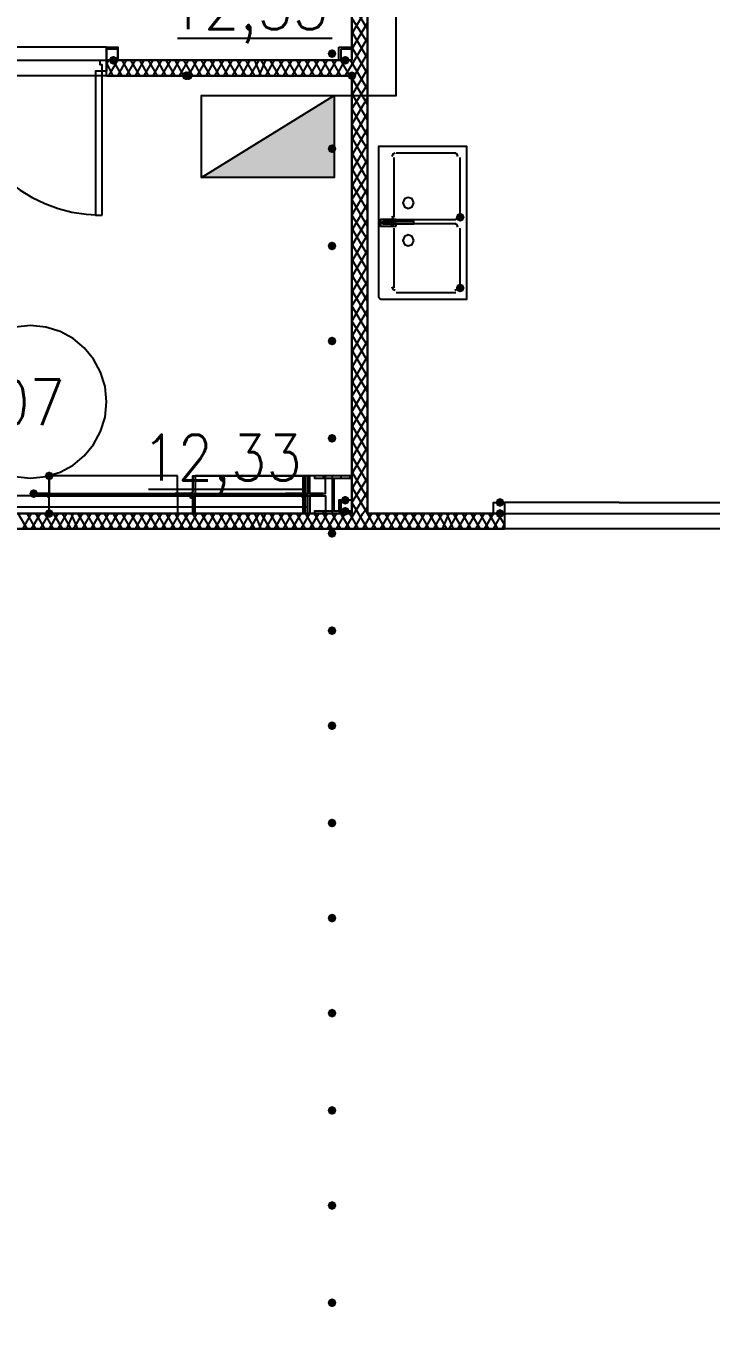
# Model space of a CAD drawing. Header units: millimetres. Extents: x 0 to 420, y 0 to 297.
# Drawn here: x 110.55 to 123.68, y 124.78 to 149.67 of the extents above; entities that cross this region are included whole.
import ezdxf

# ---------------------------------------------------------------- set-up
doc = ezdxf.new("R2010")
doc.units = ezdxf.units.MM
doc.layers.get('0').update_dxf_attribs({"linetype": 'CONTINUOUS'})
doc.styles.get("Standard").update_dxf_attribs({"font": 'STANDARD'})

msp = doc.modelspace()

# ---------------------------------------------------------------- hatches: boundary and pattern name
at = {"true_color": 0x000007}
for points in [[(116.501333, 149.140333), (116.476463, 149.080537), (116.416667, 149.055667), (116.356871, 149.080537), (116.332, 149.140333), (116.356871, 149.200129), (116.416667, 149.225), (116.476462, 149.200129)], [(112.310333, 149.013333), (112.285463, 148.953537), (112.225667, 148.928667), (112.165871, 148.953537), (112.141, 149.013333), (112.165871, 149.073129), (112.225667, 149.098), (112.285462, 149.073129)], [(116.755333, 149.013333), (116.730463, 148.953537), (116.670667, 148.928667), (116.610871, 148.953537), (116.586, 149.013333), (116.610871, 149.073129), (116.670667, 149.098), (116.730462, 149.073129)], [(116.501333, 147.32), (116.476463, 147.260204), (116.416667, 147.235333), (116.356871, 147.260204), (116.332, 147.32), (116.356871, 147.379796), (116.416667, 147.404667), (116.476462, 147.379796)], [(118.956667, 146.007667), (118.931796, 145.947871), (118.872, 145.923), (118.812204, 145.947871), (118.787333, 146.007667), (118.812204, 146.067462), (118.872, 146.092333), (118.931796, 146.067463)], [(116.501333, 145.457333), (116.476463, 145.397537), (116.416667, 145.372667), (116.356871, 145.397537), (116.332, 145.457333), (116.356871, 145.517129), (116.416667, 145.542), (116.476462, 145.517129)], [(118.956667, 144.653), (118.931796, 144.593204), (118.872, 144.568333), (118.812204, 144.593204), (118.787333, 144.653), (118.812204, 144.712796), (118.872, 144.737667), (118.931796, 144.712796)], [(116.501333, 143.637), (116.476463, 143.577204), (116.416667, 143.552333), (116.356871, 143.577204), (116.332, 143.637), (116.356871, 143.696796), (116.416667, 143.721667), (116.476462, 143.696796)], [(116.501333, 141.774333), (116.476463, 141.714537), (116.416667, 141.689667), (116.356871, 141.714537), (116.332, 141.774333), (116.356871, 141.834129), (116.416667, 141.859), (116.476462, 141.834129)], [(111.082667, 141.054667), (111.057796, 140.994871), (110.998, 140.97), (110.938204, 140.994871), (110.913333, 141.054667), (110.938204, 141.114462), (110.998, 141.139333), (111.057796, 141.114463)], [(110.786333, 140.716), (110.761463, 140.656204), (110.701667, 140.631333), (110.641871, 140.656204), (110.617, 140.716), (110.641871, 140.775796), (110.701667, 140.800667), (110.761462, 140.775796)], [(116.755333, 140.589), (116.730463, 140.529204), (116.670667, 140.504333), (116.610871, 140.529204), (116.586, 140.589), (116.610871, 140.648796), (116.670667, 140.673667), (116.730462, 140.648796)], [(111.082667, 140.335), (111.057796, 140.275204), (110.998, 140.250333), (110.938204, 140.275204), (110.913333, 140.335), (110.938204, 140.394796), (110.998, 140.419667), (111.057796, 140.394796)], [(116.755333, 140.377333), (116.730463, 140.317537), (116.670667, 140.292667), (116.610871, 140.317537), (116.586, 140.377333), (116.610871, 140.437129), (116.670667, 140.462), (116.730462, 140.437129)], [(119.718667, 140.546667), (119.693796, 140.486871), (119.634, 140.462), (119.574204, 140.486871), (119.549333, 140.546667), (119.574204, 140.606462), (119.634, 140.631333), (119.693796, 140.606463)], [(119.718667, 140.335), (119.693796, 140.275204), (119.634, 140.250333), (119.574204, 140.275204), (119.549333, 140.335), (119.574204, 140.394796), (119.634, 140.419667), (119.693796, 140.394796)], [(116.501333, 139.954), (116.476463, 139.894204), (116.416667, 139.869333), (116.356871, 139.894204), (116.332, 139.954), (116.356871, 140.013796), (116.416667, 140.038667), (116.476462, 140.013796)], [(116.501333, 138.091333), (116.476463, 138.031537), (116.416667, 138.006667), (116.356871, 138.031537), (116.332, 138.091333), (116.356871, 138.151129), (116.416667, 138.176), (116.476462, 138.151129)], [(116.501333, 136.271), (116.476463, 136.211204), (116.416667, 136.186333), (116.356871, 136.211204), (116.332, 136.271), (116.356871, 136.330796), (116.416667, 136.355667), (116.476462, 136.330796)], [(116.501333, 134.408333), (116.476463, 134.348537), (116.416667, 134.323667), (116.356871, 134.348537), (116.332, 134.408333), (116.356871, 134.468129), (116.416667, 134.493), (116.476462, 134.468129)], [(116.501333, 132.588), (116.476463, 132.528204), (116.416667, 132.503333), (116.356871, 132.528204), (116.332, 132.588), (116.356871, 132.647796), (116.416667, 132.672667), (116.476462, 132.647796)], [(116.501333, 130.767667), (116.476463, 130.707871), (116.416667, 130.683), (116.356871, 130.707871), (116.332, 130.767667), (116.356871, 130.827462), (116.416667, 130.852333), (116.476462, 130.827463)], [(116.501333, 128.905), (116.476463, 128.845204), (116.416667, 128.820333), (116.356871, 128.845204), (116.332, 128.905), (116.356871, 128.964796), (116.416667, 128.989667), (116.476462, 128.964796)], [(116.501333, 127.084667), (116.476463, 127.024871), (116.416667, 127), (116.356871, 127.024871), (116.332, 127.084667), (116.356871, 127.144462), (116.416667, 127.169333), (116.476462, 127.144463)], [(116.501333, 125.222), (116.476463, 125.162204), (116.416667, 125.137333), (116.356871, 125.162204), (116.332, 125.222), (116.356871, 125.281796), (116.416667, 125.306667), (116.476462, 125.281796)]]:
    msp.add_hatch(color=0, dxfattribs=at).paths.add_polyline_path(points, flags=0)
h = msp.add_hatch(color=0, dxfattribs=at)
h.paths.add_polyline_path([(112.098667, 148.717), (116.797667, 148.717)], flags=0)
h.paths.add_polyline_path([(116.797667, 148.717), (112.098667, 148.717)], flags=0)
at = {"true_color": 0x0000fe}
for points in [[(113.707333, 148.717), (113.682463, 148.657204), (113.622667, 148.632333), (113.562871, 148.657204), (113.538, 148.717), (113.562871, 148.776796), (113.622667, 148.801667), (113.682462, 148.776796)], [(113.749667, 148.717), (113.724796, 148.657204), (113.665, 148.632333), (113.605204, 148.657204), (113.580333, 148.717), (113.605204, 148.776796), (113.665, 148.801667), (113.724796, 148.776796)], [(116.882333, 148.717), (116.857463, 148.657204), (116.797667, 148.632333), (116.737871, 148.657204), (116.713, 148.717), (116.737871, 148.776796), (116.797667, 148.801667), (116.857462, 148.776796)], [(116.882333, 148.717), (116.857463, 148.657204), (116.797667, 148.632333), (116.737871, 148.657204), (116.713, 148.717), (116.737871, 148.776796), (116.797667, 148.801667), (116.857462, 148.776796)]]:
    msp.add_hatch(color=0, dxfattribs=at).paths.add_polyline_path(points, flags=0)
at = {"true_color": 0x000001}
msp.add_hatch(color=0, dxfattribs=at).paths.add_polyline_path([(116.459, 148.336), (116.459, 146.769667), (113.919, 146.769667)], flags=0)
at = {"true_color": 0x000062}
for points in [[(115.908667, 141.054667), (115.866333, 141.054667)], [(115.527667, 140.716), (115.57, 140.716)], [(115.527667, 140.673667), (115.57, 140.673667)], [(115.824, 140.716), (115.908667, 140.716)]]:
    msp.add_hatch(color=0, dxfattribs=at).paths.add_polyline_path(points, flags=0)
h = msp.add_hatch(color=0, dxfattribs=at)
h.paths.add_polyline_path([(115.908667, 141.054667), (115.866333, 141.054667), (115.908667, 140.800667)], flags=0)
h.paths.add_polyline_path([(115.866333, 141.054667), (115.908667, 140.800667), (115.866333, 140.800667)], flags=0)
h = msp.add_hatch(color=0, dxfattribs=at)
h.paths.add_polyline_path([(115.527667, 140.716), (115.57, 140.716)], flags=0)
h.paths.add_polyline_path([(115.57, 140.716), (115.527667, 140.716)], flags=0)
h = msp.add_hatch(color=0, dxfattribs=at)
h.paths.add_polyline_path([(115.527667, 140.716), (115.908667, 140.716)], flags=0)
h.paths.add_polyline_path([(115.908667, 140.716), (115.527667, 140.716)], flags=0)
h.paths.add_polyline_path([(115.908667, 140.716), (115.527667, 140.716)], flags=0)
h.paths.add_polyline_path([(115.527667, 140.716), (115.908667, 140.716)], flags=0)
h.paths.add_polyline_path([(115.908667, 140.716), (115.527667, 140.716)], flags=0)
h.paths.add_polyline_path([(115.908667, 140.716), (115.527667, 140.716)], flags=0)
h.paths.add_polyline_path([(115.527667, 140.716), (115.908667, 140.716)], flags=0)
h.paths.add_polyline_path([(115.908667, 140.716), (115.527667, 140.716)], flags=0)
h.paths.add_polyline_path([(115.908667, 140.716), (115.527667, 140.716)], flags=0)
h.paths.add_polyline_path([(115.527667, 140.716), (115.908667, 140.716)], flags=0)
h.paths.add_polyline_path([(115.908667, 140.716), (115.527667, 140.716)], flags=0)
h.paths.add_polyline_path([(115.908667, 140.716), (115.527667, 140.716)], flags=0)
h.paths.add_polyline_path([(115.527667, 140.716), (115.908667, 140.716)], flags=0)
h = msp.add_hatch(color=0, dxfattribs=at)
h.paths.add_polyline_path([(115.527667, 140.673667), (115.908667, 140.673667)], flags=0)
h.paths.add_polyline_path([(115.527667, 140.673667), (115.908667, 140.673667)], flags=0)
h.paths.add_polyline_path([(115.908667, 140.673667), (115.527667, 140.673667)], flags=0)
h.paths.add_polyline_path([(115.908667, 140.673667), (115.527667, 140.673667)], flags=0)
h.paths.add_polyline_path([(115.527667, 140.673667), (115.908667, 140.673667)], flags=0)
h.paths.add_polyline_path([(115.908667, 140.673667), (115.527667, 140.673667)], flags=0)
h.paths.add_polyline_path([(115.908667, 140.673667), (115.527667, 140.673667)], flags=0)
h.paths.add_polyline_path([(115.527667, 140.673667), (115.908667, 140.673667)], flags=0)
h.paths.add_polyline_path([(115.908667, 140.673667), (115.527667, 140.673667)], flags=0)
h.paths.add_polyline_path([(115.908667, 140.673667), (115.527667, 140.673667)], flags=0)
h.paths.add_polyline_path([(115.527667, 140.673667), (115.908667, 140.673667)], flags=0)
h.paths.add_polyline_path([(115.908667, 140.673667), (115.527667, 140.673667)], flags=0)
h.paths.add_polyline_path([(115.908667, 140.673667), (115.527667, 140.673667)], flags=0)
h = msp.add_hatch(color=0, dxfattribs=at)
h.paths.add_polyline_path([(115.527667, 140.673667), (115.57, 140.673667)], flags=0)
h.paths.add_polyline_path([(115.57, 140.673667), (115.527667, 140.673667)], flags=0)
h = msp.add_hatch(color=0, dxfattribs=at)
h.paths.add_polyline_path([(115.908667, 140.716), (115.866333, 140.716)], flags=0)
h.paths.add_polyline_path([(115.866333, 140.716), (115.908667, 140.716), (115.824, 140.716)], flags=0)
h.paths.add_polyline_path([(115.908667, 140.716), (115.824, 140.716), (115.57, 140.716)], flags=0)
h = msp.add_hatch(color=0, dxfattribs=at)
h.paths.add_polyline_path([(115.908667, 140.673667), (115.57, 140.673667)], flags=0)
h.paths.add_polyline_path([(115.57, 140.673667), (115.908667, 140.673667), (115.824, 140.673667)], flags=0)
h = msp.add_hatch(color=0, dxfattribs=at)
h.paths.add_polyline_path([(115.908667, 140.673667), (115.824, 140.673667), (115.908667, 140.631333)], flags=0)
h.paths.add_polyline_path([(115.824, 140.673667), (115.908667, 140.631333), (115.866333, 140.631333)], flags=0)
h.paths.add_polyline_path([(115.908667, 140.631333), (115.866333, 140.631333)], flags=0)
h.paths.add_polyline_path([(115.866333, 140.631333), (115.908667, 140.631333)], flags=0)
h.paths.add_polyline_path([(115.908667, 140.631333), (115.866333, 140.631333)], flags=0)
h.paths.add_polyline_path([(115.908667, 140.631333), (115.866333, 140.631333)], flags=0)
h.paths.add_polyline_path([(115.866333, 140.631333), (115.908667, 140.631333)], flags=0)
h.paths.add_polyline_path([(115.908667, 140.631333), (115.866333, 140.631333)], flags=0)
h = msp.add_hatch(color=0, dxfattribs=at)
h.paths.add_polyline_path([(115.908667, 140.800667), (115.866333, 140.800667), (115.908667, 140.758333)], flags=0)
h.paths.add_polyline_path([(115.866333, 140.800667), (115.908667, 140.758333), (115.866333, 140.758333)], flags=0)
h.paths.add_polyline_path([(115.908667, 140.758333), (115.866333, 140.758333)], flags=0)
h.paths.add_polyline_path([(115.866333, 140.758333), (115.908667, 140.758333)], flags=0)
h = msp.add_hatch(color=0, dxfattribs=at)
h.paths.add_polyline_path([(115.908667, 140.758333), (115.866333, 140.758333), (115.908667, 140.716)], flags=0)
h.paths.add_polyline_path([(115.866333, 140.758333), (115.908667, 140.716), (115.866333, 140.716)], flags=0)
h.paths.add_polyline_path([(115.908667, 140.716), (115.866333, 140.716)], flags=0)
h.paths.add_polyline_path([(115.866333, 140.716), (115.908667, 140.716)], flags=0)
h = msp.add_hatch(color=0, dxfattribs=at)
h.paths.add_polyline_path([(115.908667, 140.631333), (115.866333, 140.631333), (115.908667, 140.589)], flags=0)
h.paths.add_polyline_path([(115.866333, 140.631333), (115.908667, 140.589), (115.866333, 140.589)], flags=0)
h = msp.add_hatch(color=0, dxfattribs=at)
h.paths.add_polyline_path([(115.908667, 140.589), (115.866333, 140.589), (115.908667, 140.335)], flags=0)
h.paths.add_polyline_path([(115.866333, 140.589), (115.908667, 140.335), (115.866333, 140.335)], flags=0)
h.paths.add_polyline_path([(115.908667, 140.335), (115.866333, 140.335)], flags=0)
h.paths.add_polyline_path([(115.866333, 140.335), (115.908667, 140.335)], flags=0)
h.paths.add_polyline_path([(115.908667, 140.335), (115.866333, 140.335)], flags=0)
h.paths.add_polyline_path([(115.908667, 140.335), (115.866333, 140.335)], flags=0)
h.paths.add_polyline_path([(115.866333, 140.335), (115.908667, 140.335)], flags=0)
h.paths.add_polyline_path([(115.908667, 140.335), (115.866333, 140.335)], flags=0)

# ---------------------------------------------------------------- linework, layer by layer
at = {"color": 0, "true_color": 0x000098}
for points in [[(104.478667, 149.013333), (116.797667, 149.013333), (116.797667, 157.437667), (104.478667, 157.437667)], [(104.478667, 140.335), (116.797667, 140.335), (116.797667, 148.717), (104.478667, 148.717)]]:
    msp.add_lwpolyline(points, close=True, dxfattribs=at)
at = {"color": 0, "true_color": 0x000007}
for points in [[(116.797667, 157.437667), (116.797667, 149.013333)], [(117.094, 140.335), (117.094, 151.468667)], [(117.094, 149.606), (116.797667, 150.114)], [(116.797667, 149.521333), (117.094, 150.029333)], [(117.094, 149.352), (116.797667, 149.817667)], [(116.797667, 149.225), (117.094, 149.733)], [(113.453333, 149.436667), (116.416667, 149.436667)], [(117.094, 149.055667), (116.797667, 149.563667)], [(116.797667, 148.928667), (117.094, 149.436667)], [(110.617, 149.267333), (109.177667, 149.267333), (109.177667, 149.140333)], [(109.177667, 149.140333), (109.177667, 149.013333), (110.617, 149.013333)], [(112.098667, 149.140333), (112.098667, 149.267333), (110.617, 149.267333)], [(110.617, 149.013333), (112.098667, 149.013333), (112.098667, 149.140333)], [(112.225667, 149.267333), (112.225667, 149.225)], [(116.670667, 149.267333), (116.670667, 149.225)], [(117.094, 148.759333), (116.797667, 149.267333)], [(116.797667, 148.632333), (117.094, 149.140333)], [(112.098667, 148.928667), (112.141, 149.013333)], [(112.098667, 148.717), (112.098667, 148.801667), (112.098667, 149.013333)], [(116.797667, 149.013333), (112.098667, 149.013333)], [(112.225667, 148.717), (112.098667, 148.971)], [(112.141, 148.717), (112.310333, 149.013333)], [(112.395, 148.717), (112.225667, 149.013333)], [(112.310333, 148.717), (112.479667, 149.013333)], [(112.564333, 148.717), (112.395, 149.013333)], [(112.479667, 148.717), (112.649, 149.013333)], [(112.733667, 148.717), (112.564333, 149.013333)], [(112.649, 148.717), (112.818333, 149.013333)], [(112.903, 148.717), (112.733667, 149.013333)], [(112.818333, 148.717), (112.987667, 149.013333)], [(113.072333, 148.717), (112.903, 149.013333)], [(112.987667, 148.717), (113.157, 149.013333)], [(113.241667, 148.717), (113.072333, 149.013333)], [(113.157, 148.717), (113.326333, 149.013333)], [(113.411, 148.717), (113.241667, 149.013333)], [(113.326333, 148.717), (113.495667, 149.013333)], [(113.580333, 148.717), (113.411, 149.013333)], [(113.495667, 148.717), (113.665, 149.013333)], [(113.749667, 148.717), (113.580333, 149.013333)], [(113.665, 148.717), (113.834333, 149.013333)], [(113.919, 148.717), (113.749667, 149.013333)], [(113.834333, 148.717), (114.003667, 149.013333)], [(114.088333, 148.717), (113.919, 149.013333)], [(114.003667, 148.717), (114.173, 149.013333)], [(114.257667, 148.717), (114.088333, 149.013333)], [(114.173, 148.717), (114.342333, 149.013333)], [(114.427, 148.717), (114.257667, 149.013333)], [(114.342333, 148.717), (114.511667, 149.013333)], [(114.596333, 148.717), (114.427, 149.013333)], [(114.511667, 148.717), (114.681, 149.013333)], [(114.765667, 148.717), (114.596333, 149.013333)], [(114.681, 148.717), (114.850333, 149.013333)], [(114.935, 148.717), (114.765667, 149.013333)], [(114.850333, 148.717), (115.019667, 149.013333)], [(115.062, 148.717), (114.935, 149.013333)], [(115.019667, 148.717), (115.146667, 149.013333)], [(115.231333, 148.717), (115.062, 149.013333)], [(115.146667, 148.717), (115.316, 149.013333)], [(115.400667, 148.717), (115.231333, 149.013333)], [(115.316, 148.717), (115.485333, 149.013333)], [(115.57, 148.717), (115.400667, 149.013333)], [(115.485333, 148.717), (115.654667, 149.013333)], [(115.739333, 148.717), (115.57, 149.013333)], [(115.654667, 148.717), (115.824, 149.013333)], [(115.908667, 148.717), (115.739333, 149.013333)], [(115.824, 148.717), (115.993333, 149.013333)], [(116.078, 148.717), (115.908667, 149.013333)], [(115.993333, 148.717), (116.162667, 149.013333)], [(116.247333, 148.717), (116.078, 149.013333)], [(116.162667, 148.717), (116.332, 149.013333)], [(116.416667, 148.717), (116.247333, 149.013333)], [(116.332, 148.717), (116.501333, 149.013333)], [(116.586, 148.717), (116.416667, 149.013333)], [(116.501333, 148.717), (116.670667, 149.013333)], [(116.755333, 148.717), (116.586, 149.013333)], [(116.670667, 148.717), (116.797667, 148.928667)], [(116.797667, 148.971), (116.755333, 149.013333)], [(117.094, 148.463), (116.797667, 148.971)], [(109.22, 148.822833), (109.234316, 148.539327), (109.276334, 148.264011), (109.344661, 147.998278), (109.437903, 147.743521), (109.554666, 147.501136), (109.693556, 147.272516), (109.85318, 147.059054), (110.032144, 146.862144), (110.229054, 146.68318), (110.442516, 146.523556), (110.671136, 146.384666), (110.913521, 146.267903), (111.168278, 146.174661), (111.434011, 146.106334), (111.709327, 146.064316), (111.992833, 146.05)], [(112.098667, 148.717), (112.098667, 148.801667)], [(112.098667, 148.717), (116.797667, 148.717), (112.098667, 148.717), (116.797667, 148.717)], [(112.098667, 148.717), (116.797667, 148.717)], [(116.797667, 148.336), (117.094, 148.844)], [(116.797667, 148.717), (116.797667, 140.335)], [(117.094, 148.166667), (116.797667, 148.674667)], [(116.797667, 148.082), (117.094, 148.547667)], [(117.094, 147.870333), (116.797667, 148.378333)], [(116.797667, 147.785667), (117.094, 148.293667)], [(117.094, 147.574), (116.797667, 148.082)], [(116.797667, 147.489333), (117.094, 147.997333)], [(117.094, 147.32), (116.797667, 147.785667)], [(116.797667, 147.193), (117.094, 147.701)], [(117.094, 147.023667), (116.797667, 147.531667)], [(116.797667, 146.896667), (117.094, 147.404667)], [(117.094, 146.727333), (116.797667, 147.235333)], [(117.623167, 147.235333), (117.578265, 147.216735), (117.559667, 147.171833)], [(117.602, 147.150667), (117.602, 146.007667)], [(118.787333, 147.235333), (117.644333, 147.235333)], [(118.829667, 147.171833), (118.811068, 147.216735), (118.766167, 147.235333)], [(118.872, 146.007667), (118.872, 147.150667)], [(116.797667, 146.600333), (117.094, 147.108333)], [(117.094, 146.431), (116.797667, 146.939)], [(116.797667, 146.346333), (117.094, 146.812)], [(117.094, 146.134667), (116.797667, 146.642667)], [(116.797667, 146.05), (117.094, 146.558)], [(117.094, 145.838333), (116.797667, 146.346333)], [(116.797667, 145.753667), (117.094, 146.261667)], [(117.094, 145.584333), (116.797667, 146.05)], [(116.797667, 145.457333), (117.094, 145.965333)], [(117.559667, 146.028833), (117.578265, 145.983932), (117.623167, 145.965333)], [(117.623167, 145.880667), (117.578265, 145.862068), (117.559667, 145.817167)], [(117.644333, 145.965333), (118.787333, 145.965333)], [(118.787333, 145.880667), (117.644333, 145.880667)], [(118.766167, 145.965333), (118.811068, 145.983932), (118.829667, 146.028833)], [(118.829667, 145.817167), (118.811068, 145.862068), (118.766167, 145.880667)], [(117.094, 145.288), (116.797667, 145.796)], [(116.797667, 145.161), (117.094, 145.669)], [(117.602, 145.796), (117.602, 144.653)], [(118.872, 144.653), (118.872, 145.796)], [(117.094, 144.991667), (116.797667, 145.499667)], [(116.797667, 144.864667), (117.094, 145.372667)], [(117.094, 144.695333), (116.797667, 145.203333)], [(116.797667, 144.568333), (117.094, 145.076333)], [(117.094, 144.399), (116.797667, 144.907)], [(116.797667, 144.314333), (117.094, 144.78)], [(117.559667, 144.674167), (117.578265, 144.629265), (117.623167, 144.610667)], [(118.766167, 144.610667), (118.811068, 144.629265), (118.829667, 144.674167)], [(117.094, 144.102667), (116.797667, 144.610667)], [(116.797667, 144.018), (117.094, 144.526)], [(117.644333, 144.568333), (118.787333, 144.568333)], [(117.094, 143.806333), (116.797667, 144.314333)], [(116.797667, 143.721667), (117.094, 144.229667)], [(112.098667, 142.472833), (112.068995, 142.767175), (111.983893, 143.041326), (111.849236, 143.289413), (111.670896, 143.505563), (111.454746, 143.683903), (111.206659, 143.81856), (110.932508, 143.903661), (110.638167, 143.933333), (110.343825, 143.903661), (110.069674, 143.81856), (109.821587, 143.683903), (109.605437, 143.505563), (109.427097, 143.289413), (109.29244, 143.041326), (109.207339, 142.767175), (109.177667, 142.472833)], [(117.094, 143.552333), (116.797667, 144.018)], [(116.797667, 143.425333), (117.094, 143.933333)], [(117.094, 143.256), (116.797667, 143.764)], [(116.797667, 143.129), (117.094, 143.637)], [(117.094, 142.959667), (116.797667, 143.467667)], [(116.797667, 142.832667), (117.094, 143.340667)], [(117.094, 142.663333), (116.797667, 143.171333)], [(116.797667, 142.578667), (117.094, 143.044333)], [(117.094, 142.367), (116.797667, 142.875)], [(116.797667, 142.282333), (117.094, 142.790333)], [(109.177667, 142.472833), (109.207339, 142.178492), (109.29244, 141.904341), (109.427097, 141.656254), (109.605437, 141.440104), (109.821587, 141.261764), (110.069674, 141.127107), (110.343825, 141.042005), (110.638167, 141.012333), (110.932508, 141.042005), (111.206659, 141.127107), (111.454746, 141.261764), (111.670896, 141.440104), (111.849236, 141.656254), (111.983893, 141.904341), (112.068995, 142.178492), (112.098667, 142.472833)], [(117.094, 142.070667), (116.797667, 142.578667)], [(116.797667, 141.986), (117.094, 142.494)], [(117.094, 141.816667), (116.797667, 142.282333)], [(116.797667, 141.689667), (117.094, 142.197667)], [(117.094, 141.520333), (116.797667, 142.028333)], [(116.797667, 141.393333), (117.094, 141.901333)], [(117.094, 141.224), (116.797667, 141.732)], [(116.797667, 141.097), (117.094, 141.605)], [(117.094, 140.927667), (116.797667, 141.435667)], [(116.797667, 140.800667), (117.094, 141.308667)], [(117.094, 140.631333), (116.797667, 141.139333)], [(110.998, 140.716), (110.955667, 140.716), (110.744, 140.716), (110.701667, 140.716), (110.998, 140.716), (110.998, 140.758333), (110.998, 141.054667)], [(113.749667, 140.716), (113.749667, 141.054667), (113.749667, 140.758333), (113.707333, 140.716)], [(113.749667, 141.054667), (115.908667, 141.054667)], [(115.951, 141.054667), (113.792, 141.054667), (113.792, 140.716), (115.951, 140.716), (116.247333, 140.716), (115.993333, 140.716), (115.993333, 140.758333), (115.993333, 141.054667), (115.951, 141.054667), (115.951, 140.716)], [(115.908667, 140.716), (116.289667, 140.716), (116.289667, 141.054667), (115.908667, 141.054667)], [(116.078, 141.054667), (116.078, 141.012333)], [(116.247333, 141.054667), (116.247333, 141.012333)], [(116.416667, 141.054667), (116.416667, 140.335)], [(116.586, 141.054667), (116.586, 141.012333)], [(116.755333, 141.054667), (116.755333, 141.012333)], [(116.797667, 140.546667), (117.094, 141.012333)], [(105.325333, 140.462), (105.325333, 140.673667), (105.325333, 140.631333), (105.325333, 140.462), (115.951, 140.462), (115.951, 140.673667), (105.325333, 140.673667)], [(110.701667, 140.673667), (110.998, 140.673667)], [(110.998, 140.335), (110.998, 140.631333), (110.955667, 140.673667), (110.744, 140.673667), (110.701667, 140.673667)], [(112.903, 140.800667), (115.866333, 140.800667)], [(113.411, 140.716), (113.707333, 140.716), (113.411, 140.716), (113.749667, 140.716)], [(113.707333, 140.631333), (113.707333, 140.673667), (113.411, 140.673667), (113.749667, 140.673667)], [(113.411, 140.673667), (113.707333, 140.673667)], [(113.749667, 140.673667), (113.749667, 140.335), (113.749667, 140.631333), (113.707333, 140.631333)], [(113.749667, 140.716), (115.908667, 140.716)], [(113.749667, 140.673667), (115.908667, 140.673667)], [(115.951, 140.335), (113.792, 140.335), (113.792, 140.673667), (115.951, 140.673667), (116.247333, 140.673667), (115.993333, 140.673667), (115.993333, 140.631333), (115.993333, 140.335), (115.951, 140.335), (115.951, 140.673667)], [(115.527667, 140.716), (115.824, 140.716)], [(115.527667, 140.673667), (115.824, 140.673667)], [(115.908667, 140.673667), (116.289667, 140.673667), (116.289667, 140.335), (115.908667, 140.335)], [(117.094, 140.335), (116.797667, 140.843)], [(116.84, 140.335), (117.094, 140.758333)], [(116.924667, 140.335), (116.797667, 140.546667)], [(117.009333, 140.335), (117.094, 140.462)], [(121.92, 140.546667), (119.718667, 140.546667), (119.718667, 140.462)], [(119.718667, 140.462), (119.718667, 140.335), (121.92, 140.335)], [(121.92, 140.546667), (124.079, 140.546667), (124.290667, 140.546667), (124.290667, 140.335), (124.079, 140.335), (124.079, 140.546667), (124.290667, 140.546667), (124.290667, 140.335), (124.079, 140.335), (124.079, 140.546667), (124.079, 140.462)], [(121.92, 140.335), (124.079, 140.335), (124.079, 140.462)], [(116.797667, 140.335), (104.478667, 140.335)], [(110.574667, 140.038667), (110.405333, 140.335)], [(110.49, 140.038667), (110.659333, 140.335)], [(110.744, 140.038667), (110.574667, 140.335)], [(110.659333, 140.038667), (110.828667, 140.335)], [(110.913333, 140.038667), (110.744, 140.335)], [(110.828667, 140.038667), (110.998, 140.335)], [(111.082667, 140.038667), (110.913333, 140.335)], [(110.998, 140.038667), (111.167333, 140.335)], [(111.252, 140.038667), (111.082667, 140.335)], [(111.167333, 140.038667), (111.336667, 140.335)], [(111.421333, 140.038667), (111.252, 140.335)], [(111.336667, 140.038667), (111.463667, 140.335)], [(111.548333, 140.038667), (111.421333, 140.335)], [(111.463667, 140.038667), (111.633, 140.335)], [(111.717667, 140.038667), (111.548333, 140.335)], [(111.633, 140.038667), (111.802333, 140.335)], [(111.887, 140.038667), (111.717667, 140.335)], [(111.802333, 140.038667), (111.971667, 140.335)], [(112.056333, 140.038667), (111.887, 140.335)], [(111.971667, 140.038667), (112.141, 140.335)], [(112.225667, 140.038667), (112.056333, 140.335)], [(112.141, 140.038667), (112.310333, 140.335)], [(112.395, 140.038667), (112.225667, 140.335)], [(112.310333, 140.038667), (112.479667, 140.335)], [(112.564333, 140.038667), (112.395, 140.335)], [(112.479667, 140.038667), (112.649, 140.335)], [(112.733667, 140.038667), (112.564333, 140.335)], [(112.649, 140.038667), (112.818333, 140.335)], [(112.903, 140.038667), (112.733667, 140.335)], [(112.818333, 140.038667), (112.987667, 140.335)], [(113.072333, 140.038667), (112.903, 140.335)], [(112.987667, 140.038667), (113.157, 140.335)], [(113.241667, 140.038667), (113.072333, 140.335)], [(113.157, 140.038667), (113.326333, 140.335)], [(113.411, 140.038667), (113.241667, 140.335)], [(113.326333, 140.038667), (113.495667, 140.335)], [(113.580333, 140.038667), (113.411, 140.335)], [(113.495667, 140.038667), (113.665, 140.335)], [(113.749667, 140.038667), (113.580333, 140.335)], [(113.665, 140.038667), (113.834333, 140.335)], [(113.919, 140.038667), (113.749667, 140.335)], [(113.749667, 140.335), (115.908667, 140.335)], [(113.834333, 140.038667), (114.003667, 140.335)], [(114.088333, 140.038667), (113.919, 140.335)], [(114.003667, 140.038667), (114.173, 140.335)], [(114.257667, 140.038667), (114.088333, 140.335)], [(114.173, 140.038667), (114.342333, 140.335)], [(114.427, 140.038667), (114.257667, 140.335)], [(114.342333, 140.038667), (114.511667, 140.335)], [(114.596333, 140.038667), (114.427, 140.335)], [(114.511667, 140.038667), (114.681, 140.335)], [(114.765667, 140.038667), (114.596333, 140.335)], [(114.681, 140.038667), (114.850333, 140.335)], [(114.935, 140.038667), (114.765667, 140.335)], [(114.850333, 140.038667), (115.019667, 140.335)], [(115.062, 140.038667), (114.935, 140.335)], [(115.019667, 140.038667), (115.146667, 140.335)], [(115.231333, 140.038667), (115.062, 140.335)], [(115.146667, 140.038667), (115.316, 140.335)], [(115.400667, 140.038667), (115.231333, 140.335)], [(115.316, 140.038667), (115.485333, 140.335)], [(115.57, 140.038667), (115.400667, 140.335)], [(115.485333, 140.038667), (115.654667, 140.335)], [(115.739333, 140.038667), (115.57, 140.335)], [(115.654667, 140.038667), (115.824, 140.335)], [(115.908667, 140.038667), (115.739333, 140.335)], [(115.824, 140.038667), (115.993333, 140.335)], [(116.078, 140.038667), (115.908667, 140.335)], [(115.993333, 140.038667), (116.162667, 140.335)], [(116.078, 140.377333), (116.078, 140.335)], [(116.247333, 140.038667), (116.078, 140.335)], [(116.162667, 140.038667), (116.332, 140.335)], [(116.247333, 140.377333), (116.247333, 140.335)], [(116.416667, 140.038667), (116.247333, 140.335)], [(116.332, 140.038667), (116.501333, 140.335)], [(116.586, 140.038667), (116.416667, 140.335)], [(116.501333, 140.038667), (116.670667, 140.335)], [(116.586, 140.377333), (116.586, 140.335)], [(116.755333, 140.038667), (116.586, 140.335)], [(116.670667, 140.038667), (116.84, 140.335)], [(116.755333, 140.377333), (116.755333, 140.335)], [(116.924667, 140.038667), (116.755333, 140.335)], [(116.84, 140.038667), (117.009333, 140.335)], [(117.094, 140.038667), (116.924667, 140.335)], [(117.009333, 140.038667), (117.178667, 140.335)], [(117.263333, 140.038667), (117.094, 140.335)], [(119.718667, 140.335), (117.094, 140.335)], [(117.178667, 140.038667), (117.348, 140.335)], [(117.432667, 140.038667), (117.263333, 140.335)], [(117.348, 140.038667), (117.517333, 140.335)], [(117.602, 140.038667), (117.432667, 140.335)], [(117.517333, 140.038667), (117.686667, 140.335)], [(117.771333, 140.038667), (117.602, 140.335)], [(117.686667, 140.038667), (117.856, 140.335)], [(117.940667, 140.038667), (117.771333, 140.335)], [(117.856, 140.038667), (118.025333, 140.335)], [(118.11, 140.038667), (117.940667, 140.335)], [(118.025333, 140.038667), (118.194667, 140.335)], [(118.279333, 140.038667), (118.11, 140.335)], [(118.194667, 140.038667), (118.364, 140.335)], [(118.448667, 140.038667), (118.279333, 140.335)], [(118.364, 140.038667), (118.533333, 140.335)], [(118.618, 140.038667), (118.448667, 140.335)], [(118.533333, 140.038667), (118.660333, 140.335)], [(118.745, 140.038667), (118.618, 140.335)], [(118.660333, 140.038667), (118.829667, 140.335)], [(118.914333, 140.038667), (118.745, 140.335)], [(118.829667, 140.038667), (118.999, 140.335)], [(119.083667, 140.038667), (118.914333, 140.335)], [(118.999, 140.038667), (119.168333, 140.335)], [(119.253, 140.038667), (119.083667, 140.335)], [(119.168333, 140.038667), (119.337667, 140.335)], [(119.422333, 140.038667), (119.253, 140.335)], [(119.337667, 140.038667), (119.507, 140.335)], [(119.591667, 140.038667), (119.422333, 140.335)], [(119.507, 140.038667), (119.676333, 140.335)], [(119.718667, 140.123333), (119.591667, 140.335)], [(119.718667, 140.335), (119.718667, 140.038667)], [(119.718667, 140.335), (119.718667, 140.038667)], [(104.478667, 140.038667), (119.718667, 140.038667)], [(119.676333, 140.038667), (119.718667, 140.123333)]]:
    msp.add_lwpolyline(points, dxfattribs=at)
for points in [[(117.094, 151.468667), (117.094, 140.335), (133.688667, 140.335), (133.688667, 151.468667)], [(112.098667, 149.267333), (112.310333, 149.267333), (112.310333, 149.013333), (112.098667, 149.013333)], [(112.098667, 149.225), (112.098667, 149.013333), (112.310333, 149.013333), (112.310333, 149.225)], [(116.543667, 149.267333), (116.797667, 149.267333), (116.797667, 149.013333), (116.543667, 149.013333)], [(116.586, 149.225), (116.586, 149.013333), (116.797667, 149.013333), (116.797667, 149.225)], [(112.098667, 149.013333), (112.098667, 148.801667), (112.014, 148.801667), (112.014, 148.928667), (111.971667, 148.928667), (111.971667, 149.013333)], [(112.098667, 149.013333), (112.098667, 148.801667)], [(112.014, 146.05), (112.014, 148.801667), (111.887, 148.801667), (111.887, 146.05)], [(112.098667, 148.717), (116.797667, 148.717)], [(116.797667, 148.717), (112.098667, 148.717)], [(112.098667, 148.717), (116.797667, 148.717), (112.098667, 148.717), (116.797667, 148.717)], [(118.999, 144.483667), (118.999, 147.32), (118.999, 147.362333), (118.956667, 147.362333), (117.348, 147.362333), (117.305667, 147.362333), (117.305667, 147.32), (117.305667, 144.483667), (117.348, 144.441333), (118.956667, 144.441333), (118.999, 144.441333)], [(117.983, 146.282833), (117.952002, 146.357669), (117.877167, 146.388667), (117.802331, 146.357669), (117.771333, 146.282833), (117.802331, 146.207998), (117.877167, 146.177), (117.952002, 146.207998)], [(117.559667, 145.838333), (117.559667, 145.880667), (117.390333, 145.880667), (117.390333, 145.923), (117.559667, 145.923), (117.559667, 145.965333), (117.348, 145.965333), (117.348, 145.838333)], [(117.983, 145.880667), (117.983, 145.923), (117.390333, 145.923), (117.390333, 145.880667)], [(117.644333, 145.965333), (117.559667, 145.965333), (117.559667, 145.923), (117.644333, 145.923)], [(117.644333, 145.838333), (117.644333, 145.880667), (117.559667, 145.880667), (117.559667, 145.838333)], [(117.983, 145.563167), (117.952002, 145.638002), (117.877167, 145.669), (117.802331, 145.638002), (117.771333, 145.563167), (117.802331, 145.488331), (117.877167, 145.457333), (117.952002, 145.488331)], [(113.453333, 141.054667), (110.998, 141.054667), (110.998, 140.716), (113.453333, 140.716)], [(116.797667, 141.054667), (116.078, 141.054667), (116.078, 141.012333), (116.416667, 141.012333), (116.416667, 140.377333), (116.078, 140.377333), (116.078, 140.335), (116.797667, 140.335), (116.797667, 140.377333), (116.459, 140.377333), (116.459, 141.012333), (116.797667, 141.012333)], [(113.453333, 140.335), (110.998, 140.335), (110.998, 140.673667), (113.453333, 140.673667)], [(116.797667, 140.589), (116.586, 140.589), (116.586, 140.377333), (116.797667, 140.377333), (116.797667, 140.589), (116.543667, 140.589), (116.543667, 140.377333), (116.797667, 140.377333)], [(119.507, 140.546667), (119.718667, 140.546667), (119.718667, 140.335), (119.507, 140.335), (119.507, 140.546667), (119.718667, 140.546667), (119.718667, 140.335), (119.507, 140.335)], [(104.478667, 111.633), (120.988667, 111.633), (120.988667, 105.537), (133.688667, 105.537), (133.688667, 140.038667), (104.478667, 140.038667), (104.478667, 123.655667)]]:
    msp.add_lwpolyline(points, close=True, dxfattribs=at)
at = {"color": 0, "true_color": 0x000005}
msp.add_lwpolyline([(116.459, 148.336), (117.644333, 148.336), (117.644333, 150.960667), (124.248333, 150.960667)], dxfattribs=at)
at = {"color": 0, "true_color": 0x000001}
msp.add_lwpolyline([(116.459, 148.336), (116.459, 146.769667), (113.919, 146.769667)], close=True, dxfattribs=at)
msp.add_lwpolyline([(113.919, 146.769667), (113.919, 148.336), (116.459, 148.336), (116.459, 146.769667), (113.919, 146.769667), (116.459, 148.336)], dxfattribs=at)
at = {"color": 0, "true_color": 0x000062}
for points in [[(115.908667, 141.054667), (115.908667, 140.716), (115.527667, 140.716)], [(115.527667, 140.716), (115.57, 140.716), (115.824, 140.716), (115.866333, 140.716), (115.866333, 140.758333), (115.866333, 140.800667), (115.866333, 141.054667), (115.908667, 141.054667)], [(115.908667, 140.335), (115.908667, 140.673667), (115.527667, 140.673667)], [(115.908667, 140.335), (115.866333, 140.335), (115.866333, 140.589), (115.866333, 140.631333), (115.824, 140.673667), (115.57, 140.673667), (115.527667, 140.673667)]]:
    msp.add_lwpolyline(points, dxfattribs=at)
for points in [[(115.908667, 141.054667), (115.866333, 141.054667)], [(115.866333, 141.054667), (115.908667, 141.054667)], [(115.908667, 141.054667), (115.866333, 141.054667)], [(115.908667, 141.054667), (115.866333, 141.054667)], [(115.866333, 141.054667), (115.908667, 141.054667)], [(115.908667, 141.054667), (115.866333, 141.054667), (115.908667, 140.800667)], [(115.866333, 141.054667), (115.908667, 140.800667), (115.866333, 140.800667)], [(115.527667, 140.716), (115.57, 140.716)], [(115.527667, 140.716), (115.57, 140.716)], [(115.57, 140.716), (115.527667, 140.716)], [(115.527667, 140.716), (115.908667, 140.716)], [(115.908667, 140.716), (115.527667, 140.716)], [(115.908667, 140.716), (115.527667, 140.716)], [(115.527667, 140.716), (115.908667, 140.716)], [(115.908667, 140.716), (115.527667, 140.716)], [(115.908667, 140.716), (115.527667, 140.716)], [(115.527667, 140.716), (115.908667, 140.716)], [(115.908667, 140.716), (115.527667, 140.716)], [(115.908667, 140.716), (115.527667, 140.716)], [(115.527667, 140.716), (115.908667, 140.716)], [(115.908667, 140.716), (115.527667, 140.716)], [(115.908667, 140.716), (115.527667, 140.716)], [(115.527667, 140.716), (115.908667, 140.716)], [(115.527667, 140.673667), (115.908667, 140.673667)], [(115.527667, 140.673667), (115.908667, 140.673667)], [(115.908667, 140.673667), (115.527667, 140.673667)], [(115.908667, 140.673667), (115.527667, 140.673667)], [(115.527667, 140.673667), (115.908667, 140.673667)], [(115.908667, 140.673667), (115.527667, 140.673667)], [(115.908667, 140.673667), (115.527667, 140.673667)], [(115.527667, 140.673667), (115.908667, 140.673667)], [(115.908667, 140.673667), (115.527667, 140.673667)], [(115.908667, 140.673667), (115.527667, 140.673667)], [(115.527667, 140.673667), (115.908667, 140.673667)], [(115.908667, 140.673667), (115.527667, 140.673667)], [(115.908667, 140.673667), (115.527667, 140.673667)], [(115.527667, 140.673667), (115.57, 140.673667)], [(115.527667, 140.673667), (115.57, 140.673667)], [(115.57, 140.673667), (115.527667, 140.673667)], [(115.908667, 140.716), (115.824, 140.716), (115.57, 140.716)], [(115.908667, 140.673667), (115.57, 140.673667)], [(115.57, 140.673667), (115.908667, 140.673667), (115.824, 140.673667)], [(115.866333, 140.716), (115.908667, 140.716), (115.824, 140.716)], [(115.824, 140.716), (115.908667, 140.716)], [(115.908667, 140.673667), (115.824, 140.673667), (115.908667, 140.631333)], [(115.824, 140.673667), (115.908667, 140.631333), (115.866333, 140.631333)], [(115.908667, 140.800667), (115.866333, 140.800667), (115.908667, 140.758333)], [(115.866333, 140.800667), (115.908667, 140.758333), (115.866333, 140.758333)], [(115.908667, 140.758333), (115.866333, 140.758333)], [(115.866333, 140.758333), (115.908667, 140.758333)], [(115.908667, 140.758333), (115.866333, 140.758333), (115.908667, 140.716)], [(115.866333, 140.758333), (115.908667, 140.716), (115.866333, 140.716)], [(115.908667, 140.716), (115.866333, 140.716)], [(115.866333, 140.716), (115.908667, 140.716)], [(115.908667, 140.716), (115.866333, 140.716)], [(115.908667, 140.631333), (115.866333, 140.631333)], [(115.866333, 140.631333), (115.908667, 140.631333)], [(115.908667, 140.631333), (115.866333, 140.631333)], [(115.908667, 140.631333), (115.866333, 140.631333)], [(115.866333, 140.631333), (115.908667, 140.631333)], [(115.908667, 140.631333), (115.866333, 140.631333)], [(115.908667, 140.631333), (115.866333, 140.631333), (115.908667, 140.589)], [(115.866333, 140.631333), (115.908667, 140.589), (115.866333, 140.589)], [(115.908667, 140.589), (115.866333, 140.589), (115.908667, 140.335)], [(115.866333, 140.589), (115.908667, 140.335), (115.866333, 140.335)], [(115.908667, 140.335), (115.866333, 140.335)], [(115.866333, 140.335), (115.908667, 140.335)], [(115.908667, 140.335), (115.866333, 140.335)], [(115.908667, 140.335), (115.866333, 140.335)], [(115.866333, 140.335), (115.908667, 140.335)], [(115.908667, 140.335), (115.866333, 140.335)]]:
    msp.add_lwpolyline(points, close=True, dxfattribs=at)

# ---------------------------------------------------------------- texts
at = {"color": 0, "true_color": 0x000007, "char_height": 0.872032, "attachment_point": 1}
for s, insert, width in [('12,33', (113.283998, 150.478034), 2.56764984), ('07', (109.939663, 142.900366), 1.06581688), ('12,33', (112.776002, 141.842032), 2.56764984)]:
    msp.add_mtext(s, dxfattribs=dict(at, insert=insert, width=width))

doc.saveas('drawing.dxf')
